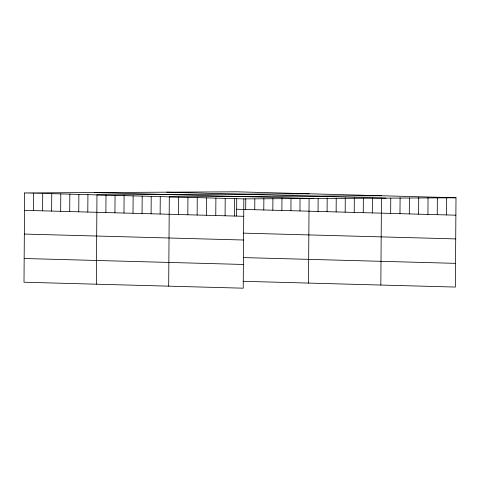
<?xml version="1.0" encoding="UTF-8"?>
<svg xmlns="http://www.w3.org/2000/svg" width="480" height="480" viewBox="0 0 480 480"><rect width="100%" height="100%" fill="white"/><g stroke="black" fill="none" stroke-linecap="round" stroke-linejoin="round"><path stroke-width="0.72" d="M24.624 192.93L24 282.228L243.216 288.186L243.84 198.882L24.624 192.93L236.784 191.814L456 197.772L455.376 287.07L243.114 281.304M33.546 210.588L33.666 193.176M42.588 210.834L42.708 193.422M51.63 211.08L51.75 193.668M60.672 211.326L60.792 193.914M69.714 211.572L69.834 194.16M78.756 211.818L78.882 194.406M87.798 212.058L87.924 194.652M96.342 284.196L96.966 194.892L309.126 193.782M105.888 212.55L106.008 195.138M114.93 212.796L115.05 195.384M123.972 213.042L124.092 195.63M133.014 213.288L133.134 195.876M142.056 213.534L142.176 196.122M151.098 213.78L151.218 196.368M160.14 214.026L160.266 196.614M168.684 286.158L169.308 196.86L381.468 195.744M178.5 214.524L178.62 197.112M187.818 214.776L187.938 197.364M197.136 215.028L197.256 197.616M206.448 215.286L206.574 197.874M215.766 215.538L215.892 198.126M225.084 215.79L225.204 198.378M234.402 216.042L234.522 198.63M236.616 215.898L236.736 198.348M245.706 209.472L245.784 198.594M254.748 209.718L254.826 198.84M263.79 209.964L263.874 198.36M272.832 210.21L272.916 198.606M281.874 210.456L281.964 198.126M290.916 210.702L291.006 198.366M299.964 210.948L300.048 198.612M308.502 283.08L309.096 198.132M318.048 211.44L318.138 198.378M327.09 211.686L327.186 197.898M336.132 211.932L336.228 198.144M345.174 212.178L345.276 197.664M354.216 212.424L354.318 197.91M363.258 212.67L363.36 198.156M372.3 212.91L372.408 197.676M380.844 285.048L381.45 197.922M390.66 213.414L390.768 198.174M399.978 213.666L400.092 197.706M409.296 213.918L409.404 197.958M418.614 214.17L418.728 197.484M427.926 214.422L428.046 197.736M437.244 214.674L437.364 197.268M446.562 214.932L446.682 197.52M243.84 198.882L456 197.772M166.77 192.186L385.986 198.138M94.638 192.564L313.854 198.516M236.664 209.226L455.88 215.184M24.504 210.342L243.72 216.294M243.456 233.142L455.712 238.908M24.336 234.066L243.552 240.018M243.282 257.58L455.544 263.346M24.168 258.504L243.384 264.462"/></g></svg>
